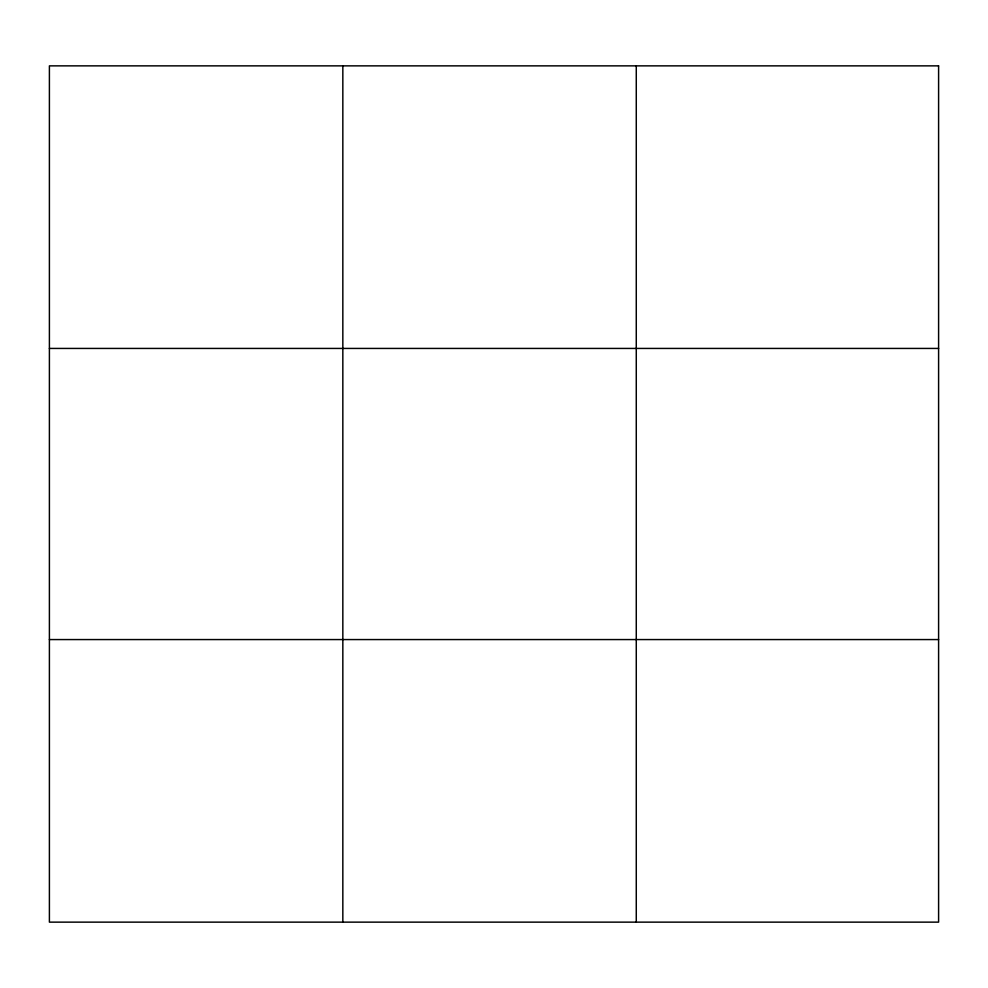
<?xml version="1.0" encoding="UTF-8"?>
<svg xmlns="http://www.w3.org/2000/svg" width="988" height="988" viewBox="0 0 988 988"><rect width="100%" height="100%" fill="white"/><g stroke="black" fill="none" stroke-linecap="round" stroke-linejoin="round"><path stroke-width="1.48" d="M342.836 65.863L342.836 922.137M636.272 65.863L636.272 922.137M49.4 348.431L938.6 348.431M49.4 639.569L938.6 639.569M938.6 65.863L938.6 922.137L49.4 922.137L49.4 65.863L938.6 65.863"/></g></svg>
